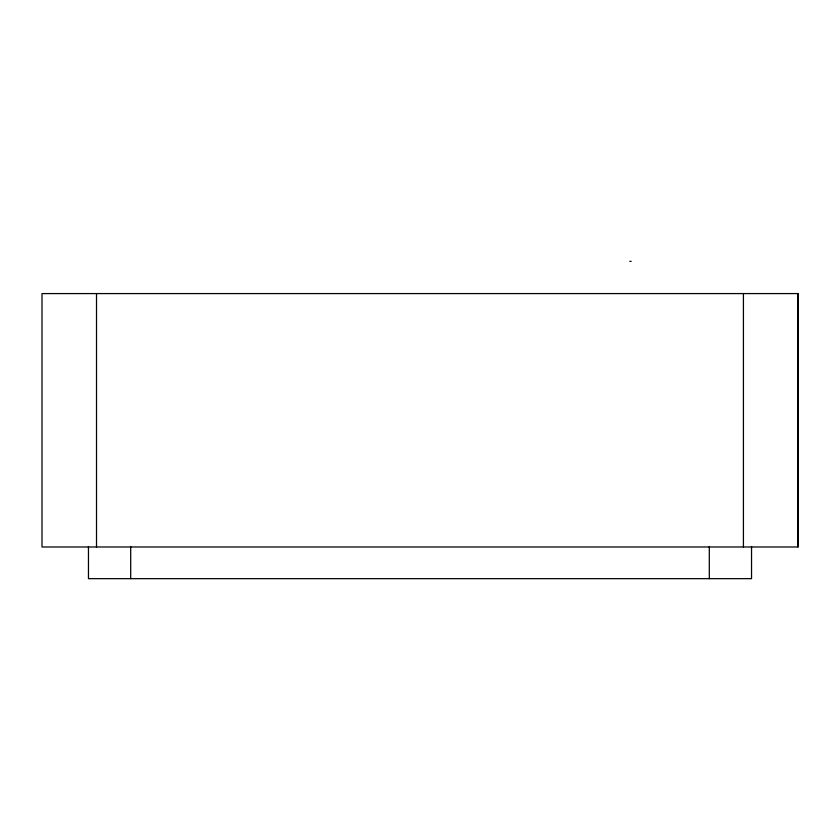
<?xml version="1.0" encoding="UTF-8"?>
<svg xmlns="http://www.w3.org/2000/svg" width="840" height="840" viewBox="0 0 840 840"><rect width="100%" height="100%" fill="white"/><g stroke="black" fill="none" stroke-linecap="round" stroke-linejoin="round"><path stroke-width="1.26" d="M96.516 546.987L96.516 293.58M743.421 546.987L743.421 293.58M798 293.58L798 546.987L42 546.987L42 293.58L798 293.58L798 546.987M629.79 261.334L631.176 261.334M751.538 546.473L751.538 578.655L88.463 578.666L88.463 546.473M709.307 546.473L709.307 578.666M130.694 546.473L130.694 578.655"/></g></svg>
